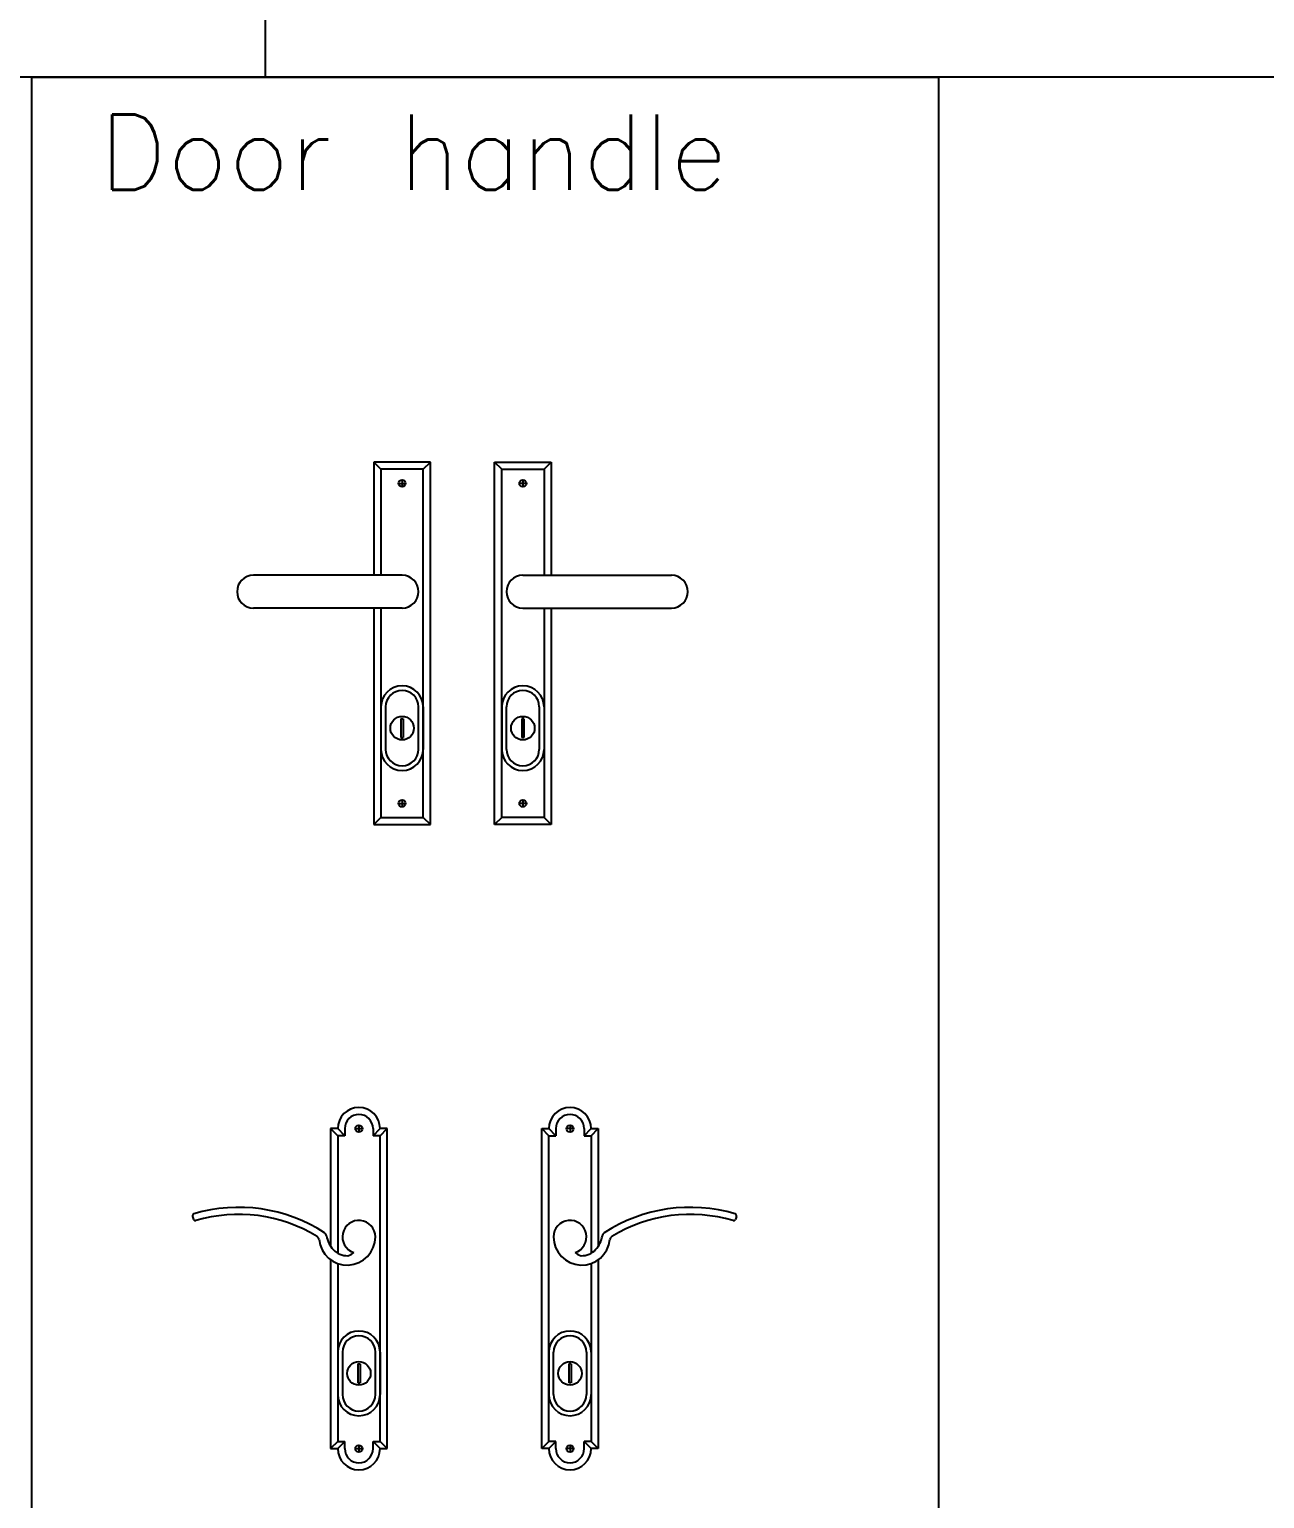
# Model space of a CAD drawing. Header units: inches. Extents: x 1985 to 11287, y 379 to 4336.
# Drawn here: x 7548.54 to 7581.35, y 3430.95 to 3469.97 of the extents above; entities that cross this region are included whole.
import ezdxf

# ---------------------------------------------------------------- set-up
doc = ezdxf.new("R2010")
doc.units = ezdxf.units.IN
doc.header["$MEASUREMENT"] = 0
for name, color, linetype in [('detail 99', 30, 'CONTINUOUS'), ('hardware 99', 94, 'CONTINUOUS'), ('separation 99', 3, 'CONTINUOUS')]:
    doc.layers.add(name, color=color, linetype=linetype)
doc.styles.get("Standard").update_dxf_attribs({"font": 'txt.shx', "width": 0.8})

msp = doc.modelspace()

# ---------------------------------------------------------------- linework, layer by layer
at = {"layer": 'hardware 99'}
for p, q in [((7557.68926, 3458.477822), (7557.68926, 3455.477822)), ((7557.87676, 3458.290322), (7557.68926, 3458.477822)), ((7559.18926, 3458.477822), (7557.68926, 3458.477822)), ((7557.87676, 3458.290322), (7557.87676, 3455.477822)), ((7559.00176, 3458.290322), (7557.87676, 3458.290322)), ((7559.00176, 3458.290322), (7559.18926, 3458.477822)), ((7559.00176, 3449.040322), (7559.00176, 3458.290322)), ((7559.18926, 3448.852822), (7559.18926, 3458.477822)), ((7560.89695, 3448.852822), (7560.89695, 3458.477822)), ((7561.08445, 3458.290322), (7560.89695, 3458.477822)), ((7560.89695, 3458.477822), (7562.39695, 3458.477822)), ((7561.08445, 3449.040322), (7561.08445, 3458.290322)), ((7561.08445, 3458.290322), (7562.20945, 3458.290322)), ((7562.20945, 3458.290322), (7562.39695, 3458.477822)), ((7562.20945, 3458.290322), (7562.20945, 3455.477822)), ((7562.39695, 3458.477822), (7562.39695, 3455.477822)), ((7558.34626, 3457.915322), (7558.53226, 3457.915322)), ((7558.43926, 3458.008322), (7558.43926, 3457.822322)), ((7561.73995, 3457.915322), (7561.55395, 3457.915322)), ((7561.64695, 3458.008322), (7561.64695, 3457.822322)), ((7558.43926, 3455.477822), (7554.491826, 3455.477822)), ((7561.64695, 3455.477822), (7565.594384, 3455.477822)), ((7558.43926, 3454.602822), (7554.491826, 3454.602822)), ((7557.68926, 3454.602822), (7557.68926, 3448.852822)), ((7557.87676, 3454.602822), (7557.87676, 3449.040322)), ((7561.64695, 3454.602822), (7565.594384, 3454.602822)), ((7562.20945, 3454.602822), (7562.20945, 3449.040322)), ((7562.39695, 3454.602822), (7562.39695, 3448.852822)), ((7557.87676, 3451.977822), (7557.87676, 3450.852822)), ((7558.00176, 3451.977822), (7558.00176, 3450.852822)), ((7558.87676, 3450.852822), (7558.87676, 3451.977822)), ((7559.00176, 3451.977822), (7559.00176, 3450.852822)), ((7561.08445, 3451.977822), (7561.08445, 3450.852822)), ((7561.20945, 3450.852822), (7561.20945, 3451.977822)), ((7562.08445, 3451.977822), (7562.08445, 3450.852822)), ((7562.20945, 3451.977822), (7562.20945, 3450.852822)), ((7558.40926, 3451.665322), (7558.40926, 3451.165322)), ((7558.40926, 3451.665322), (7558.46926, 3451.665322)), ((7558.46926, 3451.665322), (7558.46926, 3451.165322)), ((7561.61695, 3451.665322), (7561.61695, 3451.165322)), ((7561.67695, 3451.665322), (7561.61695, 3451.665322)), ((7561.67695, 3451.665322), (7561.67695, 3451.165322)), ((7558.40926, 3451.165322), (7558.46926, 3451.165322)), ((7561.67695, 3451.165322), (7561.61695, 3451.165322)), ((7558.34626, 3449.415322), (7558.53226, 3449.415322)), ((7558.43926, 3449.508322), (7558.43926, 3449.322322)), ((7561.73995, 3449.415322), (7561.55395, 3449.415322)), ((7561.64695, 3449.508322), (7561.64695, 3449.322322)), ((7557.87676, 3449.040322), (7557.68926, 3448.852822)), ((7557.68926, 3448.852822), (7559.18926, 3448.852822)), ((7557.87676, 3449.040322), (7559.00176, 3449.040322)), ((7559.00176, 3449.040322), (7559.18926, 3448.852822)), ((7561.08445, 3449.040322), (7560.89695, 3448.852822)), ((7562.39695, 3448.852822), (7560.89695, 3448.852822)), ((7562.20945, 3449.040322), (7561.08445, 3449.040322)), ((7562.20945, 3449.040322), (7562.39695, 3448.852822)), ((7556.541156, 3440.779139), (7556.541156, 3437.656643)), ((7556.728656, 3440.779139), (7556.541156, 3440.779139)), ((7556.728656, 3440.591639), (7556.541156, 3440.779139)), ((7556.916156, 3440.591639), (7556.728656, 3440.779139)), ((7556.728656, 3440.591639), (7556.728656, 3437.471126)), ((7556.916156, 3440.591639), (7556.728656, 3440.591639)), ((7556.916156, 3440.779139), (7556.916156, 3440.591639)), ((7557.198156, 3440.779139), (7557.384156, 3440.779139)), ((7557.291156, 3440.872139), (7557.291156, 3440.686139)), ((7557.666156, 3440.779139), (7557.666156, 3440.591639)), ((7557.666156, 3440.591639), (7557.853656, 3440.779139)), ((7557.853656, 3440.591639), (7557.666156, 3440.591639)), ((7558.041156, 3440.779139), (7557.853656, 3440.779139)), ((7557.853656, 3440.591639), (7558.041156, 3440.779139)), ((7557.853656, 3432.466639), (7557.853656, 3440.591639)), ((7558.041156, 3432.279139), (7558.041156, 3440.779139)), ((7562.149348, 3432.279139), (7562.149348, 3440.779139)), ((7562.149348, 3440.779139), (7562.336848, 3440.779139)), ((7562.336848, 3440.591639), (7562.149348, 3440.779139)), ((7562.524348, 3440.591639), (7562.336848, 3440.779139)), ((7562.336848, 3432.466639), (7562.336848, 3440.591639)), ((7562.336848, 3440.591639), (7562.524348, 3440.591639)), ((7562.524348, 3440.779139), (7562.524348, 3440.591639)), ((7562.992348, 3440.779139), (7562.806348, 3440.779139)), ((7562.899348, 3440.872139), (7562.899348, 3440.686139)), ((7563.274348, 3440.779139), (7563.274348, 3440.591639)), ((7563.274348, 3440.591639), (7563.461848, 3440.779139)), ((7563.274348, 3440.591639), (7563.461848, 3440.591639)), ((7563.461848, 3440.779139), (7563.649348, 3440.779139)), ((7563.461848, 3440.591639), (7563.649348, 3440.779139)), ((7563.461848, 3440.591639), (7563.461848, 3437.471126)), ((7563.649348, 3440.779139), (7563.649348, 3437.656643)), ((7552.869542, 3438.44855), (7552.894613, 3438.367915)), ((7567.320963, 3438.44855), (7567.295892, 3438.367915)), ((7556.541156, 3437.294965), (7556.541156, 3432.279139)), ((7556.728656, 3437.197032), (7556.728656, 3432.466639)), ((7563.461848, 3437.197032), (7563.461848, 3432.466639)), ((7563.649348, 3437.294965), (7563.649348, 3432.279139)), ((7556.728656, 3434.841639), (7556.728656, 3433.716639)), ((7556.853656, 3434.841639), (7556.853656, 3433.716639)), ((7557.728656, 3433.716639), (7557.728656, 3434.841639)), ((7557.853656, 3434.841639), (7557.853656, 3433.716639)), ((7562.336848, 3434.841639), (7562.336848, 3433.716639)), ((7562.461848, 3433.716639), (7562.461848, 3434.841639)), ((7563.336848, 3434.841639), (7563.336848, 3433.716639)), ((7563.461848, 3434.841639), (7563.461848, 3433.716639)), ((7557.261156, 3434.529139), (7557.261156, 3434.029139)), ((7557.261156, 3434.529139), (7557.321156, 3434.529139)), ((7557.321156, 3434.529139), (7557.321156, 3434.029139)), ((7562.869348, 3434.529139), (7562.869348, 3434.029139)), ((7562.929348, 3434.529139), (7562.869348, 3434.529139)), ((7562.929348, 3434.529139), (7562.929348, 3434.029139)), ((7557.261156, 3434.029139), (7557.321156, 3434.029139)), ((7562.929348, 3434.029139), (7562.869348, 3434.029139)), ((7556.728656, 3432.466639), (7556.541156, 3432.279139)), ((7556.728656, 3432.466639), (7556.916156, 3432.466639)), ((7556.916156, 3432.466639), (7556.728656, 3432.279139)), ((7556.916156, 3432.279139), (7556.916156, 3432.466639)), ((7557.291156, 3432.372139), (7557.291156, 3432.186139)), ((7557.666156, 3432.466639), (7557.853656, 3432.466639)), ((7557.666156, 3432.279139), (7557.666156, 3432.466639)), ((7557.666156, 3432.466639), (7557.853656, 3432.279139)), ((7557.853656, 3432.466639), (7558.041156, 3432.279139)), ((7562.336848, 3432.466639), (7562.149348, 3432.279139)), ((7562.524348, 3432.466639), (7562.336848, 3432.466639)), ((7562.524348, 3432.466639), (7562.336848, 3432.279139)), ((7562.524348, 3432.279139), (7562.524348, 3432.466639)), ((7562.899348, 3432.372139), (7562.899348, 3432.186139)), ((7563.461848, 3432.466639), (7563.274348, 3432.466639)), ((7563.274348, 3432.279139), (7563.274348, 3432.466639)), ((7563.274348, 3432.466639), (7563.461848, 3432.279139)), ((7563.461848, 3432.466639), (7563.649348, 3432.279139)), ((7556.541156, 3432.279139), (7556.728656, 3432.279139)), ((7557.198156, 3432.279139), (7557.384156, 3432.279139)), ((7557.853656, 3432.279139), (7558.041156, 3432.279139)), ((7562.336848, 3432.279139), (7562.149348, 3432.279139)), ((7562.992348, 3432.279139), (7562.806348, 3432.279139)), ((7563.649348, 3432.279139), (7563.461848, 3432.279139))]:
    msp.add_line(p, q, dxfattribs=at)
for centre, radius in [((7558.43926, 3457.915322), 0.093), ((7561.64695, 3457.915322), 0.093), ((7558.43926, 3451.415322), 0.3125), ((7561.64695, 3451.415322), 0.3125), ((7558.43926, 3449.415322), 0.093), ((7561.64695, 3449.415322), 0.093), ((7557.291156, 3440.779139), 0.093), ((7562.899348, 3440.779139), 0.093), ((7557.291156, 3434.279139), 0.3125), ((7562.899348, 3434.279139), 0.3125), ((7557.291156, 3432.279139), 0.093), ((7562.899348, 3432.279139), 0.093)]:
    msp.add_circle(centre, radius, dxfattribs=at)
for centre, radius, start, end in [((7554.491826, 3455.040322), 0.4375, 90, 270), ((7558.43926, 3455.040322), 0.4375, 270, 90), ((7561.64695, 3455.040322), 0.4375, 90, 270), ((7565.594384, 3455.040322), 0.4375, 270, 90), ((7558.43926, 3451.977822), 0.5625, 0, 180), ((7558.43926, 3451.977822), 0.4375, 0, 180), ((7561.64695, 3451.977822), 0.5625, 0, 180), ((7561.64695, 3451.977822), 0.4375, 0, 180), ((7558.43926, 3450.852822), 0.5625, 180, 0), ((7558.43926, 3450.852822), 0.4375, 180, 0), ((7561.64695, 3450.852822), 0.5625, 180, 0), ((7561.64695, 3450.852822), 0.4375, 180, 0), ((7557.291156, 3440.779139), 0.5625, 0, 180), ((7562.899348, 3440.779139), 0.5625, 0, 180), ((7557.291156, 3440.779139), 0.375, 0, 180), ((7562.899348, 3440.779139), 0.375, 0, 180), ((7554.096925, 3434.500963), 4.1875, 56.9730815, 106.5198122), ((7566.09358, 3434.500963), 4.1875, 73.4801878, 123.0269185), ((7552.928462, 3438.459883), 0.06, 111.7563924, 190.8877329), ((7552.948397, 3438.394508), 0.06, 206.3096097, 278.4511038), ((7554.096925, 3434.500963), 4, 58.5959275, 106.5545016), ((7557.291156, 3437.904139), 0.4375, 0, 252.3217715), ((7562.899348, 3437.904139), 0.4375, 287.6782285, 180), ((7566.09358, 3434.500963), 4, 73.4454984, 121.4040725), ((7567.242107, 3438.394508), 0.06, 261.5488962, 333.6903903), ((7567.262043, 3438.459883), 0.06, 349.1122671, 68.2436076), ((7556.106401, 3437.811323), 0.127862, 11.5465821, 54.1936915), ((7556.978656, 3437.904139), 0.75, 185.1423794, 0), ((7556.306871, 3437.906421), 0.127862, 9.5703146, 55.5231953), ((7557.170289, 3438.064921), 0.75, 190.2603318, 221.6083733), ((7563.211848, 3437.904139), 0.75, 180, 354.8576206), ((7563.020215, 3438.064921), 0.75, 318.3916267, 349.7396682), ((7563.883633, 3437.906421), 0.127862, 124.4768047, 170.4296854), ((7564.084104, 3437.811323), 0.127862, 125.8063085, 168.4534179), ((7556.978656, 3437.904139), 0.5, 222.41451, 272.1711517), ((7556.85271, 3437.883045), 0.5, 286.8445567, 307.6748259), ((7563.337794, 3437.883045), 0.5, 232.3251741, 253.1554433), ((7563.211848, 3437.904139), 0.5, 267.8288483, 317.58549), ((7557.291156, 3434.841639), 0.5625, 0, 180), ((7557.291156, 3434.841639), 0.4375, 0, 180), ((7562.899348, 3434.841639), 0.5625, 0, 180), ((7562.899348, 3434.841639), 0.4375, 0, 180), ((7557.291156, 3433.716639), 0.5625, 180, 0), ((7557.291156, 3433.716639), 0.4375, 180, 0), ((7562.899348, 3433.716639), 0.5625, 180, 0), ((7562.899348, 3433.716639), 0.4375, 180, 0), ((7557.291156, 3432.279139), 0.5625, 180, 0), ((7557.291156, 3432.279139), 0.375, 180, 0), ((7562.899348, 3432.279139), 0.5625, 180, 0), ((7562.899348, 3432.279139), 0.375, 180, 0)]:
    msp.add_arc(centre, radius, start, end, dxfattribs=at)
at = {"layer": 'separation 99'}
for p, q in [((7554.801223, 3514.186238), (7554.801223, 3468.707265)), ((7625.276756, 3468.707265), (7484.325689, 3468.707265)), ((7548.604797, 3428.766598), (7548.604797, 3468.707265)), ((7548.604797, 3468.707265), (7572.692903, 3468.707265)), ((7572.692903, 3428.766598), (7572.692903, 3468.707265))]:
    msp.add_line(p, q, dxfattribs=at)

# ---------------------------------------------------------------- texts
at = {"layer": 'detail 99'}
msp.add_text('Door handle', height=2, dxfattribs=at).set_placement((7550.393021, 3465.715147))

doc.saveas('drawing.dxf')
